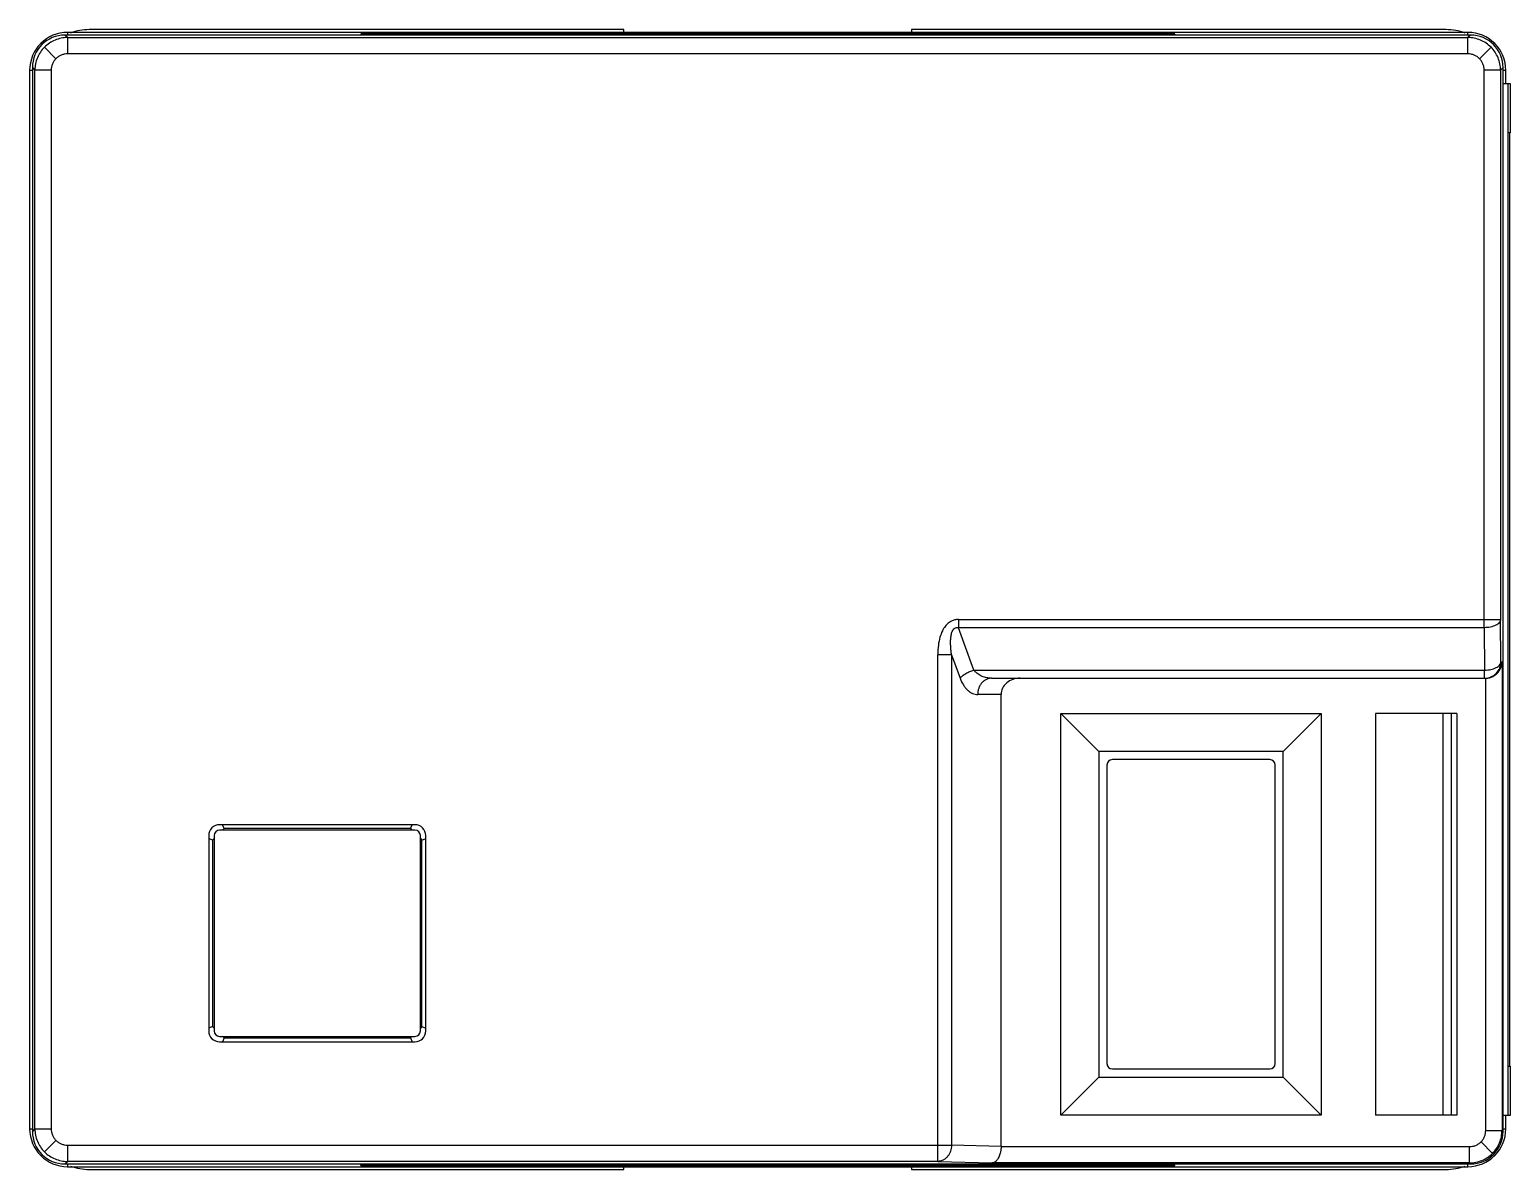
# Model space of a CAD drawing. Header units: millimetres. Extents: x 3.7 to 30.9, y 14 to 35.
import ezdxf

# ---------------------------------------------------------------- set-up
doc = ezdxf.new("R2010")
doc.units = ezdxf.units.MM
doc.header["$LTSCALE"] = 3.18179
for name, color, linetype in [('00_COMPONENTS', 7, 'CONTINUOUS'), ('00_COMPONENTS_3', 7, 'CONTINUOUS'), ('00_COMPONENTS_4', 7, 'CONTINUOUS')]:
    doc.layers.add(name, color=color, linetype=linetype)

msp = doc.modelspace()

# ---------------------------------------------------------------- linework, layer by layer
at = {"layer": '00_COMPONENTS', "color": 7}
for p, q in [((4.365, 34.975), (4.365, 34.925)), ((30.165, 34.975), (4.365, 34.975)), ((9.765, 34.954), (9.765, 34.951)), ((9.765, 34.954), (24.765, 34.954)), ((9.765, 34.951), (24.765, 34.951)), ((9.765, 34.939), (9.765, 34.936)), ((9.765, 34.939), (24.765, 34.939)), ((9.765, 34.936), (24.765, 34.936)), ((15.315, 34.969), (15.315, 34.973)), ((15.315, 34.973), (19.215, 34.973)), ((19.215, 34.969), (15.315, 34.969)), ((19.215, 34.973), (19.215, 34.969)), ((24.765, 34.954), (24.765, 34.951)), ((24.765, 34.939), (24.765, 34.936)), ((30.165, 34.925), (30.165, 34.975)), ((3.665, 34.275), (3.665, 14.775)), ((3.715, 34.275), (3.665, 34.275)), ((30.865, 34.275), (30.815, 34.275)), ((30.865, 34.025), (30.865, 34.275)), ((30.949, 34.025), (30.815, 34.025)), ((30.91, 15.025), (30.91, 34.025)), ((30.949, 33.125), (30.949, 34.025)), ((30.939, 33.125), (30.91, 33.125)), ((30.939, 15.925), (30.939, 33.125)), ((26.515, 21.575), (23.615, 21.575)), ((23.515, 21.475), (23.515, 15.975)), ((26.615, 15.975), (26.615, 21.475)), ((10.765, 20.275), (7.165, 20.275)), ((7.248, 20.304), (7.218, 20.375)), ((7.219, 20.275), (7.248, 20.304)), ((10.681, 20.304), (7.248, 20.304)), ((10.681, 20.304), (10.711, 20.375)), ((10.681, 20.304), (10.71, 20.275)), ((7.036, 20.092), (6.965, 20.122)), ((7.036, 20.092), (7.065, 20.121)), ((7.036, 20.092), (7.036, 16.658)), ((7.065, 20.175), (7.065, 16.575)), ((10.865, 16.575), (10.865, 20.175)), ((10.865, 20.121), (10.893, 20.092)), ((10.893, 20.092), (10.965, 20.122)), ((10.893, 16.658), (10.893, 20.092)), ((7.036, 16.658), (6.965, 16.629)), ((7.065, 16.63), (7.036, 16.658)), ((10.893, 16.658), (10.865, 16.63)), ((10.893, 16.658), (10.965, 16.629)), ((7.165, 16.475), (10.765, 16.475)), ((7.248, 16.447), (7.218, 16.375)), ((7.248, 16.447), (7.219, 16.475)), ((7.248, 16.447), (10.681, 16.447)), ((10.71, 16.475), (10.681, 16.447)), ((10.681, 16.447), (10.711, 16.375)), ((23.615, 15.875), (26.515, 15.875)), ((30.91, 15.925), (30.939, 15.925)), ((30.949, 15.025), (30.949, 15.925)), ((30.815, 15.025), (30.949, 15.025)), ((30.865, 14.775), (30.865, 15.025)), ((3.665, 14.775), (3.715, 14.775)), ((30.815, 14.775), (30.865, 14.775)), ((4.365, 14.125), (4.365, 14.075)), ((4.365, 14.075), (30.165, 14.075)), ((9.765, 14.115), (24.765, 14.115)), ((9.765, 14.111), (9.765, 14.115)), ((9.765, 14.111), (24.765, 14.111)), ((9.765, 14.1), (24.765, 14.1)), ((9.765, 14.096), (9.765, 14.1)), ((9.765, 14.096), (24.765, 14.096)), ((15.315, 14.082), (19.215, 14.082)), ((15.315, 14.078), (15.315, 14.082)), ((19.215, 14.078), (15.315, 14.078)), ((19.215, 14.082), (19.215, 14.078)), ((24.765, 14.111), (24.765, 14.115)), ((24.765, 14.096), (24.765, 14.1)), ((30.165, 14.075), (30.165, 14.125))]:
    msp.add_line(p, q, dxfattribs=at)
for centre, radius, start, end in [((4.365, 34.275), 0.7, 90, 180), ((30.165, 34.275), 0.7, 0, 90), ((23.615, 21.475), 0.1, 90, 180), ((26.515, 21.475), 0.1, 0, 90), ((7.165, 20.175), 0.1, 90, 180), ((10.765, 20.175), 0.1, 0, 90), ((7.165, 16.575), 0.1, 180, 270), ((10.765, 16.575), 0.1, 270, 360), ((23.615, 15.975), 0.1, 180, 270), ((26.515, 15.975), 0.1, 270, 360), ((4.365, 14.775), 0.7, 180, 270), ((30.165, 14.775), 0.7, 270, 360)]:
    msp.add_arc(centre, radius, start, end, dxfattribs=at)
at = {"layer": '00_COMPONENTS_3', "color": 7}
for p, q in [((14.615, 35.025), (4.765, 35.025)), ((14.615, 34.975), (14.615, 35.025)), ((19.915, 35.025), (19.915, 34.975)), ((29.765, 35.025), (19.915, 35.025)), ((4.765, 14.025), (14.615, 14.025)), ((14.615, 14.025), (14.615, 14.075)), ((19.915, 14.075), (19.915, 14.025)), ((19.915, 14.025), (29.765, 14.025))]:
    msp.add_line(p, q, dxfattribs=at)
for centre, start, end in [((4.765, 34.025), 90, 110.3734), ((29.765, 34.025), 69.6266, 90), ((4.765, 15.025), 249.6266, 270), ((29.765, 15.025), 270, 290.3734)]:
    msp.add_arc(centre, 1, start, end, dxfattribs=at)
at = {"layer": '00_COMPONENTS_4', "color": 7}
for p, q in [((4.362, 34.878), (4.315, 34.925)), ((30.215, 34.925), (4.315, 34.925)), ((30.215, 34.925), (30.168, 34.878)), ((3.938, 34.702), (4.15, 34.49)), ((4.362, 34.878), (4.362, 34.578)), ((4.362, 34.878), (30.168, 34.878)), ((30.168, 34.578), (30.168, 34.878)), ((30.592, 34.702), (30.38, 34.49)), ((30.168, 34.578), (4.362, 34.578)), ((3.715, 34.325), (3.715, 14.725)), ((3.715, 34.325), (3.762, 34.278)), ((3.762, 14.772), (3.762, 34.278)), ((4.062, 34.278), (3.762, 34.278)), ((4.062, 34.278), (4.062, 14.772)), ((30.767, 34.278), (30.467, 34.278)), ((30.467, 24.005), (30.467, 34.278)), ((30.767, 34.278), (30.815, 34.325)), ((30.767, 34.278), (30.767, 24.156)), ((30.815, 14.725), (30.815, 34.325)), ((20.782, 24.156), (30.767, 24.156)), ((20.782, 24.156), (20.782, 24.005)), ((30.775, 23.375), (30.767, 24.156)), ((30.467, 24.005), (20.782, 24.005)), ((21.065, 23.225), (20.782, 24.005)), ((30.467, 24.005), (30.475, 23.225)), ((20.653, 23.508), (20.398, 23.508)), ((20.398, 14.172), (20.398, 23.508)), ((20.653, 23.508), (20.653, 14.472)), ((20.653, 23.508), (20.81, 23.074)), ((21.065, 23.225), (30.475, 23.225)), ((30.475, 23.075), (30.475, 23.225)), ((30.775, 23.375), (30.795, 23.375)), ((30.795, 23.375), (30.795, 14.744)), ((21.389, 23.075), (30.49, 23.075)), ((30.495, 14.744), (30.495, 23.075)), ((21.565, 22.775), (21.135, 22.775)), ((21.565, 14.446), (21.565, 22.775)), ((22.665, 22.425), (27.465, 22.425)), ((22.665, 22.425), (23.365, 21.725)), ((22.665, 15.025), (22.665, 22.425)), ((27.465, 22.425), (26.765, 21.725)), ((27.465, 22.425), (27.465, 15.025)), ((29.965, 22.425), (28.465, 22.425)), ((28.465, 22.425), (28.465, 15.025)), ((29.711, 15.025), (29.711, 22.425)), ((29.865, 15.025), (29.865, 22.425)), ((29.965, 22.425), (29.965, 15.025)), ((26.765, 21.725), (23.365, 21.725)), ((23.365, 21.725), (23.365, 15.725)), ((26.765, 15.725), (26.765, 21.725)), ((10.765, 20.375), (7.165, 20.375)), ((6.965, 20.175), (6.965, 16.575)), ((10.965, 16.575), (10.965, 20.175)), ((7.165, 16.375), (10.765, 16.375)), ((23.365, 15.725), (22.665, 15.025)), ((23.365, 15.725), (26.765, 15.725)), ((26.765, 15.725), (27.465, 15.025)), ((27.465, 15.025), (22.665, 15.025)), ((29.965, 15.025), (28.465, 15.025)), ((3.762, 14.772), (3.715, 14.725)), ((3.762, 14.772), (4.062, 14.772)), ((30.495, 14.744), (30.795, 14.744)), ((30.815, 14.725), (30.795, 14.744)), ((3.938, 14.348), (4.15, 14.56)), ((4.362, 14.472), (4.362, 14.172)), ((4.362, 14.472), (20.653, 14.472)), ((21.565, 14.446), (20.653, 14.472)), ((30.62, 14.32), (30.408, 14.532)), ((21.565, 14.446), (30.195, 14.445)), ((30.195, 14.145), (30.195, 14.445)), ((4.315, 14.125), (4.362, 14.172)), ((4.315, 14.125), (30.215, 14.125)), ((20.398, 14.172), (4.362, 14.172)), ((20.398, 14.172), (21.398, 14.145)), ((30.195, 14.145), (21.398, 14.145)), ((30.195, 14.145), (30.215, 14.125))]:
    msp.add_line(p, q, dxfattribs=at)
for centre, radius, start, end in [((30.475, 23.375), 0.3, 270.0044, 0.0056), ((7.165, 20.175), 0.2, 90, 180), ((10.765, 20.175), 0.2, 0, 90), ((7.165, 16.575), 0.2, 180, 270), ((10.765, 16.575), 0.2, 270, 360)]:
    msp.add_arc(centre, radius, start, end, dxfattribs=at)
for centre, major_axis, ratio, start_param, end_param in [((4.315, 34.325), (0.424, -0.424), 0.999695, 2.356331, 3.926854), ((30.215, 34.325), (0.424, 0.424), 0.999695, -0.785258, 0.785258), ((21.918, 22.775), (0.354, 0), 0.847998, 1.570796, 3.141593), ((30.49, 23.375), (0.3, 0), 0.999848, -1.570796, -1.553343), ((4.315, 14.725), (0.424, 0.424), 0.999695, -3.926854, -2.356331), ((30.215, 14.725), (-0.424, 0.424), 0.999695, -3.926851, -2.356334)]:
    msp.add_ellipse(centre, major_axis=major_axis, ratio=ratio, start_param=start_param, end_param=end_param, dxfattribs=at)
for points, knots in [([(3.938, 34.702), (3.91, 34.675), (3.86, 34.613), (3.804, 34.509), (3.77, 34.396), (3.762, 34.317), (3.762, 34.278)], [0, 0, 0, 0, 0.250514, 0.5, 0.749486, 1, 1, 1, 1]), ([(4.362, 34.878), (4.323, 34.878), (4.244, 34.87), (4.131, 34.836), (4.027, 34.78), (3.965, 34.73), (3.938, 34.702)], [0, 0, 0, 0, 0.250514, 0.5, 0.749486, 1, 1, 1, 1]), ([(30.592, 34.702), (30.564, 34.73), (30.503, 34.78), (30.398, 34.836), (30.285, 34.87), (30.207, 34.878), (30.168, 34.878)], [0, 0, 0, 0, 0.250514, 0.5, 0.749486, 1, 1, 1, 1]), ([(30.767, 34.278), (30.767, 34.317), (30.759, 34.396), (30.725, 34.509), (30.669, 34.613), (30.619, 34.675), (30.592, 34.702)], [0, 0, 0, 0, 0.250514, 0.5, 0.749486, 1, 1, 1, 1]), ([(4.15, 34.49), (4.136, 34.476), (4.111, 34.446), (4.083, 34.394), (4.066, 34.337), (4.062, 34.298), (4.062, 34.278)], [0, 0, 0, 0, 0.249941, 0.5, 0.750058, 1, 1, 1, 1]), ([(4.362, 34.578), (4.342, 34.578), (4.303, 34.574), (4.246, 34.557), (4.194, 34.529), (4.164, 34.504), (4.15, 34.49)], [0, 0, 0, 0, 0.249942, 0.5, 0.750059, 1, 1, 1, 1]), ([(30.38, 34.49), (30.366, 34.504), (30.335, 34.529), (30.283, 34.557), (30.226, 34.574), (30.187, 34.578), (30.168, 34.578)], [0, 0, 0, 0, 0.249941, 0.5, 0.750058, 1, 1, 1, 1]), ([(30.467, 34.278), (30.467, 34.298), (30.464, 34.337), (30.446, 34.394), (30.418, 34.446), (30.393, 34.476), (30.38, 34.49)], [0, 0, 0, 0, 0.249942, 0.5, 0.750059, 1, 1, 1, 1]), ([(20.782, 24.156), (20.769, 24.156), (20.746, 24.155), (20.701, 24.148), (20.66, 24.132), (20.62, 24.11), (20.591, 24.089), (20.561, 24.062), (20.522, 24.016), (20.476, 23.94), (20.433, 23.824), (20.404, 23.677), (20.398, 23.568), (20.398, 23.508)], [0, 0, 0, 0, 0.044153, 0.084489, 0.161626, 0.202268, 0.245801, 0.292874, 0.344257, 0.463518, 0.609247, 0.78628, 1, 1, 1, 1]), ([(30.767, 24.156), (30.767, 24.146), (30.762, 24.125), (30.743, 24.097), (30.715, 24.071), (30.677, 24.048), (30.632, 24.03), (30.58, 24.016), (30.525, 24.008), (30.487, 24.006), (30.467, 24.005)], [0, 0, 0, 0, 0.082422, 0.174018, 0.279469, 0.400401, 0.535944, 0.68353, 0.839688, 1, 1, 1, 1]), ([(20.653, 23.508), (20.649, 23.532), (20.643, 23.58), (20.637, 23.652), (20.634, 23.724), (20.635, 23.784), (20.639, 23.832), (20.645, 23.868), (20.653, 23.903), (20.665, 23.938), (20.682, 23.97), (20.709, 23.997), (20.744, 24.01), (20.77, 24.008), (20.782, 24.005)], [0, 0, 0, 0, 0.124087, 0.24824, 0.372474, 0.496798, 0.559034, 0.621349, 0.683833, 0.746479, 0.809492, 0.872888, 0.936528, 1, 1, 1, 1]), ([(20.81, 23.074), (20.823, 23.091), (20.856, 23.123), (20.916, 23.165), (20.988, 23.2), (21.039, 23.218), (21.065, 23.225)], [0, 0, 0, 0, 0.209489, 0.460244, 0.732407, 1, 1, 1, 1]), ([(21.389, 23.075), (21.359, 23.075), (21.3, 23.081), (21.228, 23.102), (21.173, 23.129), (21.133, 23.155), (21.096, 23.186), (21.074, 23.211), (21.065, 23.225)], [0, 0, 0, 0, 0.23934, 0.48201, 0.606312, 0.733492, 0.86446, 1, 1, 1, 1]), ([(30.475, 23.225), (30.495, 23.225), (30.533, 23.227), (30.588, 23.236), (30.64, 23.249), (30.685, 23.268), (30.722, 23.29), (30.751, 23.316), (30.77, 23.344), (30.775, 23.365), (30.775, 23.375)], [0, 0, 0, 0, 0.160453, 0.316824, 0.464425, 0.59989, 0.720761, 0.826104, 0.917607, 1, 1, 1, 1]), ([(30.495, 23.075), (30.519, 23.076), (30.565, 23.082), (30.628, 23.106), (30.681, 23.14), (30.723, 23.181), (30.755, 23.227), (30.778, 23.275), (30.792, 23.325), (30.795, 23.359), (30.795, 23.375)], [0, 0, 0, 0, 0.150317, 0.293797, 0.427655, 0.55264, 0.670548, 0.783209, 0.892559, 1, 1, 1, 1]), ([(20.81, 23.074), (20.826, 23.031), (20.855, 22.97), (20.905, 22.899), (20.945, 22.855), (20.99, 22.82), (21.036, 22.795), (21.085, 22.779), (21.118, 22.775), (21.135, 22.775)], [0, 0, 0, 0, 0.293315, 0.428643, 0.555779, 0.675027, 0.787569, 0.895129, 1, 1, 1, 1]), ([(21.389, 23.075), (21.373, 23.075), (21.341, 23.072), (21.293, 23.055), (21.248, 23.027), (21.207, 22.988), (21.174, 22.94), (21.144, 22.87), (21.135, 22.813), (21.135, 22.775)], [0, 0, 0, 0, 0.107015, 0.221932, 0.344659, 0.474126, 0.608003, 0.742897, 1, 1, 1, 1]), ([(3.762, 14.772), (3.762, 14.733), (3.77, 14.655), (3.804, 14.542), (3.86, 14.437), (3.91, 14.376), (3.938, 14.348)], [0, 0, 0, 0, 0.250514, 0.5, 0.749486, 1, 1, 1, 1]), ([(4.062, 14.772), (4.062, 14.753), (4.066, 14.714), (4.083, 14.657), (4.111, 14.605), (4.136, 14.574), (4.15, 14.56)], [0, 0, 0, 0, 0.249942, 0.5, 0.750059, 1, 1, 1, 1]), ([(30.408, 14.532), (30.421, 14.546), (30.446, 14.577), (30.474, 14.629), (30.491, 14.686), (30.495, 14.725), (30.495, 14.744)], [0, 0, 0, 0, 0.249941, 0.5, 0.750058, 1, 1, 1, 1]), ([(30.62, 14.32), (30.647, 14.348), (30.697, 14.409), (30.753, 14.514), (30.787, 14.627), (30.795, 14.705), (30.795, 14.744)], [0, 0, 0, 0, 0.250514, 0.5, 0.749486, 1, 1, 1, 1]), ([(4.15, 14.56), (4.164, 14.546), (4.194, 14.521), (4.246, 14.493), (4.303, 14.476), (4.342, 14.473), (4.362, 14.472)], [0, 0, 0, 0, 0.249941, 0.5, 0.750058, 1, 1, 1, 1]), ([(20.653, 14.472), (20.652, 14.434), (20.642, 14.376), (20.611, 14.306), (20.579, 14.261), (20.541, 14.223), (20.496, 14.195), (20.448, 14.177), (20.415, 14.173), (20.398, 14.172)], [0, 0, 0, 0, 0.267207, 0.398114, 0.525573, 0.649103, 0.768773, 0.885432, 1, 1, 1, 1]), ([(30.195, 14.445), (30.215, 14.445), (30.254, 14.448), (30.311, 14.465), (30.363, 14.493), (30.394, 14.519), (30.408, 14.532)], [0, 0, 0, 0, 0.249942, 0.5, 0.750059, 1, 1, 1, 1]), ([(3.938, 14.348), (3.965, 14.32), (4.027, 14.27), (4.131, 14.215), (4.244, 14.18), (4.323, 14.172), (4.362, 14.172)], [0, 0, 0, 0, 0.250514, 0.5, 0.749486, 1, 1, 1, 1]), ([(21.565, 14.446), (21.565, 14.435), (21.564, 14.415), (21.561, 14.384), (21.556, 14.354), (21.546, 14.308), (21.53, 14.262), (21.506, 14.219), (21.487, 14.193), (21.466, 14.172), (21.445, 14.157), (21.422, 14.147), (21.406, 14.145), (21.398, 14.145)], [0, 0, 0, 0, 0.08381, 0.167027, 0.248574, 0.327534, 0.543875, 0.639055, 0.725186, 0.802875, 0.873366, 0.938358, 1, 1, 1, 1]), ([(30.195, 14.145), (30.235, 14.145), (30.313, 14.153), (30.426, 14.187), (30.531, 14.243), (30.592, 14.293), (30.62, 14.32)], [0, 0, 0, 0, 0.250514, 0.5, 0.749486, 1, 1, 1, 1])]:
    msp.add_open_spline(points, degree=3, knots=knots, dxfattribs=at)

doc.saveas('drawing.dxf')
